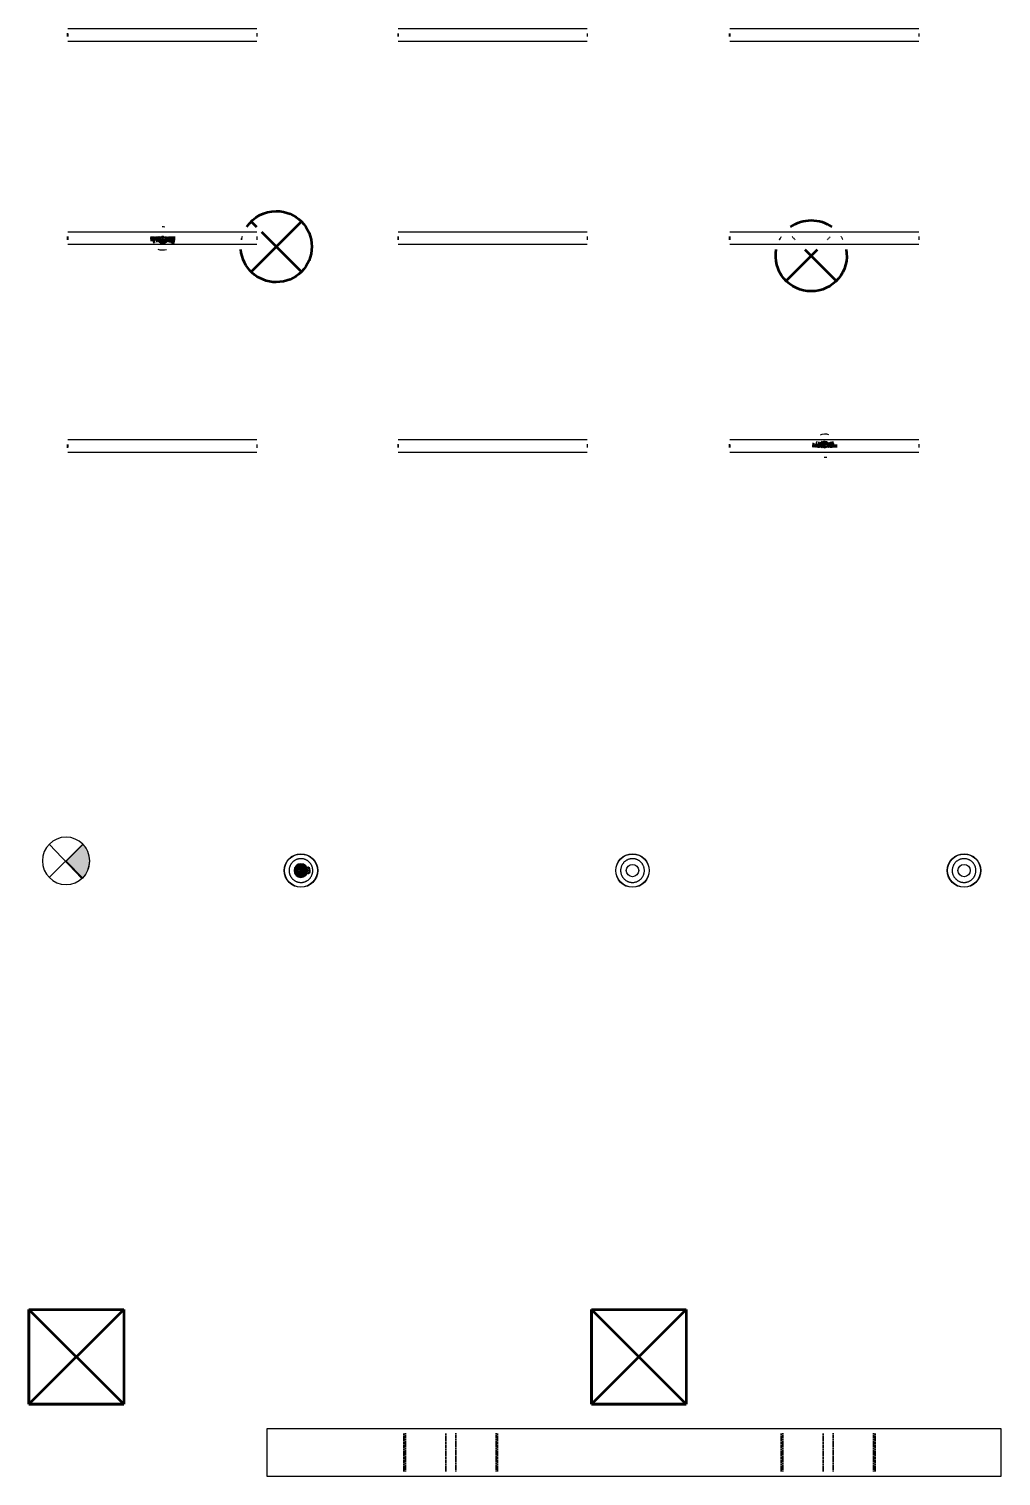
# Model space of a CAD drawing. Header units: inches. Extents: x 12491 to 15210, y -49 to 1476.
# Drawn here: x 14563.5 to 14809.8, y 272.3 to 639 of the extents above; entities that cross this region are included whole.
import ezdxf

# ---------------------------------------------------------------- set-up
doc = ezdxf.new("R2010")
doc.units = ezdxf.units.IN
doc.header["$MEASUREMENT"] = 0
doc.linetypes.add('Hidden 1_16_', pattern=[0.09375, 0.0625, -0.03125])
for name, color, linetype, lineweight in [('A-DETL-DEMO', 6, 'Hidden 1_16_', 30), ('A-DETL-GENF', 92, 'Continuous', 18), ('E-CABL-TRAY', 211, 'Continuous', 25), ('E-LITE-EQPM', 33, 'Continuous', 25), ('M-HVAC-CDFF', 50, 'Continuous', 50)]:
    doc.layers.add(name, color=color, linetype=linetype, lineweight=lineweight)

# ---------------------------------------------------------------- blocks, each defined once
blk = doc.blocks.new('Lighting-Fixture-Coronet-LS4-LED-ASM - LS4 LED ASM-2823417-3RD FLOOR RCP - NEW')
at = {"layer": 'E-LITE-EQPM'}
for p, q in [((-24, 0.42), (-24, -0.42)), ((-23.94, 1.53), (23.94, 1.53)), ((-23.94, -0.4), (-23.94, 0.4)), ((0.11, 0.21), (0.11, 0.25)), ((23.94, -0.4), (23.94, 0.4)), ((24, 0.42), (24, -0.42)), ((23.94, -1.53), (-23.94, -1.53))]:
    blk.add_line(p, q, dxfattribs=at)
for radius in [0.5, 0.335, 0.196, 0.0816]:
    blk.add_circle((0.11, 0.07), radius, dxfattribs=at)
for radius, start, end in [(3, 166.1538, 189.1736), (2.75, 166.1538, 190.0076), (2.5, 150, 191.416), (2.25, 150, 192.6845), (2, 163.6364, 193.8139), (1.75, 144, 196.6475), (1.5, 144, 199.4221), (1.33, 360, 201.1882), (1.15, 360, 205.3915), (3, 71.8303, 111.9137), (1, 360, 210.2713), (0.84, 360, 218.2905), (0.68, 360, 231.0082), (0.68, 313.9554, 360), (0.84, 322.7563, 360), (1, 329.7287, 360), (1.15, 334.3212, 360), (1.5, 360, 36), (1.33, 337.7478, 360), (1.75, 360, 36), (1.5, 340.5779, 360), (1.75, 343.3525, 360), (2, 360, 32.7273), (2, 345.6029, 360), (2.25, 360, 30), (2.5, 360, 30), (2.25, 347.3155, 360), (2.75, 360, 27.6923), (2.5, 348.584, 360), (3, 360, 27.6923), (2.75, 349.6929, 360), (3, 350.5518, 360), (3, 267.0089, 280.2931)]:
    blk.add_arc((0.11, 0.07), radius, start, end, dxfattribs=at)
blk = doc.blocks.new('Lighting-Fixture-Coronet-LS4-LED-ASM - LS4 LED ASM-3097274-3RD FLOOR RCP - NEW')
at = {"layer": 'E-LITE-EQPM'}
for p, q in [((-24, 0.42), (-24, -0.42)), ((-23.94, 1.53), (23.94, 1.53)), ((-23.94, -0.4), (-23.94, 0.4)), ((23.94, -0.4), (23.94, 0.4)), ((24, 0.42), (24, -0.42)), ((23.94, -1.53), (-23.94, -1.53))]:
    blk.add_line(p, q, dxfattribs=at)
blk = doc.blocks.new('Lighting-Fixture-Coronet-LS4-LED-ASM - LS4 LED ASM-3097275-3RD FLOOR RCP - NEW')
at = {"layer": 'E-LITE-EQPM'}
for p, q in [((-24, 0.42), (-24, -0.42)), ((-23.94, 1.53), (23.94, 1.53)), ((-23.94, -0.4), (-23.94, 0.4)), ((23.94, -0.4), (23.94, 0.4)), ((24, 0.42), (24, -0.42)), ((23.94, -1.53), (-23.94, -1.53))]:
    blk.add_line(p, q, dxfattribs=at)
blk = doc.blocks.new('Lighting-Fixture-Coronet-LS4-LED-ASM - LS4 LED ASM-3097190-3RD FLOOR RCP - NEW')
at = {"layer": 'E-LITE-EQPM'}
for p, q in [((-24, 0.42), (-24, -0.42)), ((-23.94, 1.53), (23.94, 1.53)), ((-23.94, -0.4), (-23.94, 0.4)), ((23.94, -0.4), (23.94, 0.4)), ((24, 0.42), (24, -0.42)), ((23.94, -1.53), (-23.94, -1.53)), ((0.11, -0.21), (0.11, -0.25))]:
    blk.add_line(p, q, dxfattribs=at)
for radius in [0.5, 0.335, 0.196, 0.0816]:
    blk.add_circle((0.11, -0.07), radius, dxfattribs=at)
for radius, start, end in [(3, 170.8264, 193.8462), (2.75, 169.9924, 193.8462), (2.5, 168.584, 187.9402), (2.25, 167.3155, 210), (2, 166.1861, 196.3636), (1.75, 163.3525, 216), (1.5, 160.5779, 216), (1.33, 158.8118, 240), (1.15, 154.6085, 0), (1, 149.7287, 0), (0.84, 141.7095, 0), (0.68, 128.9918, 0), (3, 79.7069, 92.9911), (0.68, 0, 46.0446), (0.84, 0, 37.2437), (1, 0, 30.2713), (1.15, 0, 25.6788), (1.33, 0, 22.2522), (1.5, 0, 19.4221), (1.75, 0, 16.6475), (2, 0, 14.3971), (2.25, 0, 12.6845), (2.5, 0, 11.416), (2.75, 0, 10.3071), (3, 0, 9.4482), (3, 248.0863, 288.1697), (1.33, 320, 0), (1.5, 324, 0), (1.75, 324, 0), (2, 327.2727, 0), (2.25, 330, 0), (2.5, 352.0598, 0), (2.75, 352.8311, 0), (3, 353.4285, 0)]:
    blk.add_arc((0.11, -0.07), radius, start, end, dxfattribs=at)
blk = doc.blocks.new('KREON Holon 80 - KREON Holon 80 - Surface Mounted-2838211-3RD FLOOR RCP - NEW')
at = {"layer": 'E-LITE-EQPM', "flags": 128}
for points in [[(14.62, 0), (14.62, 0.12), (14.63, 0.24), (14.64, 0.36), (14.66, 0.48), (14.68, 0.6), (14.71, 0.71), (14.74, 0.83), (14.77, 0.95), (14.81, 1.06), (14.86, 1.17), (14.91, 1.28), (14.96, 1.39), (15.02, 1.49), (15.08, 1.6), (15.14, 1.7), (15.21, 1.8), (15.29, 1.89), (15.37, 1.98), (15.45, 2.07), (15.53, 2.16), (15.62, 2.24), (15.71, 2.32), (15.8, 2.39), (15.9, 2.46), (16, 2.53), (16.1, 2.59), (16.21, 2.65), (16.32, 2.71), (16.43, 2.76), (16.54, 2.8), (16.65, 2.84), (16.76, 2.88), (16.88, 2.91), (17, 2.94), (17.12, 2.96), (17.23, 2.98), (17.35, 3), (17.47, 3), (17.59, 3.01), (17.71, 3.01), (17.83, 3), (17.95, 2.99), (18.07, 2.97), (18.19, 2.95), (18.31, 2.93), (18.43, 2.9), (18.54, 2.87), (18.66, 2.83), (18.77, 2.78), (18.88, 2.74), (18.99, 2.68), (19.09, 2.63), (19.2, 2.57), (19.3, 2.5), (19.4, 2.43), (19.49, 2.36), (19.59, 2.28), (19.68, 2.2), (19.76, 2.12), (19.84, 2.03), (19.92, 1.94), (20, 1.85), (20.07, 1.75), (20.14, 1.65), (20.2, 1.55), (20.26, 1.45), (20.32, 1.34), (20.37, 1.23), (20.42, 1.12), (20.46, 1.01), (20.5, 0.89), (20.53, 0.78), (20.56, 0.66), (20.59, 0.54), (20.6, 0.42), (20.62, 0.31), (20.63, 0.19), (20.63, 0.06), (20.63, 0)], [(20.63, 0), (20.63, -0.12), (20.63, -0.24), (20.61, -0.36), (20.6, -0.48), (20.57, -0.6), (20.55, -0.71), (20.52, -0.83), (20.48, -0.95), (20.44, -1.06), (20.4, -1.17), (20.35, -1.28), (20.29, -1.39), (20.24, -1.49), (20.18, -1.6), (20.11, -1.7), (20.04, -1.8), (19.97, -1.89), (19.89, -1.98), (19.81, -2.07), (19.72, -2.16), (19.63, -2.24), (19.54, -2.32), (19.45, -2.39), (19.35, -2.46), (19.25, -2.53), (19.15, -2.59), (19.04, -2.65), (18.94, -2.71), (18.83, -2.76), (18.72, -2.8), (18.6, -2.84), (18.49, -2.88), (18.37, -2.91), (18.26, -2.94), (18.14, -2.96), (18.02, -2.98), (17.9, -3), (17.78, -3), (17.66, -3.01), (17.54, -3.01), (17.42, -3), (17.3, -2.99), (17.18, -2.97), (17.06, -2.95), (16.94, -2.93), (16.83, -2.9), (16.71, -2.87), (16.6, -2.83), (16.49, -2.78), (16.38, -2.74), (16.27, -2.68), (16.16, -2.63), (16.06, -2.57), (15.96, -2.5), (15.86, -2.43), (15.76, -2.36), (15.67, -2.28), (15.58, -2.2), (15.49, -2.12), (15.41, -2.03), (15.33, -1.94), (15.25, -1.85), (15.18, -1.75), (15.11, -1.65), (15.05, -1.55), (14.99, -1.45), (14.93, -1.34), (14.88, -1.23), (14.84, -1.12), (14.79, -1.01), (14.75, -0.89), (14.72, -0.78), (14.69, -0.66), (14.67, -0.54), (14.65, -0.42), (14.63, -0.31), (14.62, -0.19), (14.62, -0.06), (14.62, 0)]]:
    blk.add_lwpolyline(points, dxfattribs=at)
at = {"layer": 'E-LITE-EQPM'}
for radius, start, end in [(4.25, 0, 180), (4.19, 0, 180), (1.57, 0, 180), (4.25, 180, 0), (4.19, 180, 0), (1.57, 180, 0)]:
    blk.add_arc((17.63, 0), radius, start, end, dxfattribs=at)
blk = doc.blocks.new('KREON Holon 80 - KREON Holon 80 - Surface Mounted-V64-3RD FLOOR RCP - NEW')
at = {"layer": 'E-LITE-EQPM'}
blk.add_line((17.62, 0.14), (17.62, 0.18), dxfattribs=at)
at = {"layer": 'E-LITE-EQPM', "flags": 128}
for points in [[(14.62, 0), (14.62, 0.12), (14.63, 0.24), (14.64, 0.36), (14.66, 0.48), (14.68, 0.6), (14.71, 0.71), (14.74, 0.83), (14.77, 0.95), (14.81, 1.06), (14.86, 1.17), (14.91, 1.28), (14.96, 1.39), (15.02, 1.49), (15.08, 1.6), (15.14, 1.7), (15.21, 1.8), (15.29, 1.89), (15.37, 1.98), (15.45, 2.07), (15.53, 2.16), (15.62, 2.24), (15.71, 2.32), (15.8, 2.39), (15.9, 2.46), (16, 2.53), (16.1, 2.59), (16.21, 2.65), (16.32, 2.71), (16.43, 2.76), (16.54, 2.8), (16.65, 2.84), (16.76, 2.88), (16.88, 2.91), (17, 2.94), (17.12, 2.96), (17.23, 2.98), (17.35, 3), (17.47, 3), (17.59, 3.01), (17.71, 3.01), (17.83, 3), (17.95, 2.99), (18.07, 2.97), (18.19, 2.95), (18.31, 2.93), (18.43, 2.9), (18.54, 2.87), (18.66, 2.83), (18.77, 2.78), (18.88, 2.74), (18.99, 2.68), (19.09, 2.63), (19.2, 2.57), (19.3, 2.5), (19.4, 2.43), (19.49, 2.36), (19.59, 2.28), (19.68, 2.2), (19.76, 2.12), (19.84, 2.03), (19.92, 1.94), (20, 1.85), (20.07, 1.75), (20.14, 1.65), (20.2, 1.55), (20.26, 1.45), (20.32, 1.34), (20.37, 1.23), (20.42, 1.12), (20.46, 1.01), (20.5, 0.89), (20.53, 0.78), (20.56, 0.66), (20.59, 0.54), (20.6, 0.42), (20.62, 0.31), (20.63, 0.19), (20.63, 0.06), (20.63, 0)], [(20.63, 0), (20.63, -0.12), (20.63, -0.24), (20.61, -0.36), (20.6, -0.48), (20.57, -0.6), (20.55, -0.71), (20.52, -0.83), (20.48, -0.95), (20.44, -1.06), (20.4, -1.17), (20.35, -1.28), (20.29, -1.39), (20.24, -1.49), (20.18, -1.6), (20.11, -1.7), (20.04, -1.8), (19.97, -1.89), (19.89, -1.98), (19.81, -2.07), (19.72, -2.16), (19.63, -2.24), (19.54, -2.32), (19.45, -2.39), (19.35, -2.46), (19.25, -2.53), (19.15, -2.59), (19.04, -2.65), (18.94, -2.71), (18.83, -2.76), (18.72, -2.8), (18.6, -2.84), (18.49, -2.88), (18.37, -2.91), (18.26, -2.94), (18.14, -2.96), (18.02, -2.98), (17.9, -3), (17.78, -3), (17.66, -3.01), (17.54, -3.01), (17.42, -3), (17.3, -2.99), (17.18, -2.97), (17.06, -2.95), (16.94, -2.93), (16.83, -2.9), (16.71, -2.87), (16.6, -2.83), (16.49, -2.78), (16.38, -2.74), (16.27, -2.68), (16.16, -2.63), (16.06, -2.57), (15.96, -2.5), (15.86, -2.43), (15.76, -2.36), (15.67, -2.28), (15.58, -2.2), (15.49, -2.12), (15.41, -2.03), (15.33, -1.94), (15.25, -1.85), (15.18, -1.75), (15.11, -1.65), (15.05, -1.55), (14.99, -1.45), (14.93, -1.34), (14.88, -1.23), (14.84, -1.12), (14.79, -1.01), (14.75, -0.89), (14.72, -0.78), (14.69, -0.66), (14.67, -0.54), (14.65, -0.42), (14.63, -0.31), (14.62, -0.19), (14.62, -0.06), (14.62, 0)]]:
    blk.add_lwpolyline(points, dxfattribs=at)
at = {"layer": 'E-LITE-EQPM'}
for radius in [1.75, 1.5, 1.33, 1.15, 1, 0.84, 0.68, 0.5, 0.335, 0.196, 0.0816]:
    blk.add_circle((17.62, 0), radius, dxfattribs=at)
for centre, radius, start, end in [((17.63, 0), 4.25, 0, 180), ((17.63, 0), 4.19, 0, 180), ((17.63, 0), 1.57, 0, 180), ((17.62, 0), 2, 57.8347, 118.6211), ((17.62, 0), 2.25, 68.2308, 110.5924), ((17.63, 0), 4.25, 180, 0), ((17.63, 0), 4.19, 180, 0), ((17.63, 0), 1.57, 180, 0)]:
    blk.add_arc(centre, radius, start, end, dxfattribs=at)
blk = doc.blocks.new('Supply Diffuser _OMNI_ - 8_ RD INLET _24x24_-2909084-3RD FLOOR RCP - NEW')
at = {"layer": 'M-HVAC-CDFF'}
for p, q in [((12, 12), (-12, 12)), ((-12, 12), (-12, -12)), ((12, 12), (-12, -12)), ((-12, 12), (12, -12)), ((-12, 12), (-12, -12)), ((-12, 12), (12, 12)), ((12, -12), (12, 12)), ((12, 12), (12, -12)), ((-12, -12), (12, -12)), ((-12, -12), (12, -12))]:
    blk.add_line(p, q, dxfattribs=at)
blk = doc.blocks.new('Exit Sign - _GPI_ - Exit Sign-3067575-3RD FLOOR RCP - NEW')
at = {"layer": 'E-LITE-EQPM', "linetype": 'Hidden 1_16_', "lineweight": 30}
blk.add_hatch(color=256, dxfattribs=at).paths.add_polyline_path([(0.11, -5.99), (-1.45, -5.78), (-2.89, -5.18), (-4.13, -4.23), (0.11, 0.01), (4.35, -4.23), (3.11, -5.19), (1.66, -5.78), (0.11, -5.99)], flags=0)
at = {"layer": 'A-DETL-GENF'}
for p, q in [((0.11, 0.01), (-4.13, -4.23)), ((4.35, -4.23), (0.11, 0.01))]:
    blk.add_line(p, q, dxfattribs=at)
blk.add_arc((0.11, 0.01), 6, 224.9416, 314.9416, dxfattribs=at)
at = {"layer": 'E-LITE-EQPM'}
for p, q in [((4.23, 4.25), (-4.25, -4.23)), ((-4.23, 4.25), (4.47, -4))]:
    blk.add_line(p, q, dxfattribs=at)
blk.add_circle((0, 0), 6, dxfattribs=at)
blk = doc.blocks.new('Supply Diffuser _OMNI_ - 8_ RD INLET _24x24_-V80-3RD FLOOR RCP - NEW')
at = {"layer": 'M-HVAC-CDFF'}
for p, q in [((12, 12), (-12, 12)), ((-12, 12), (-12, -12)), ((12, 12), (-12, -12)), ((-12, 12), (12, -12)), ((-12, 12), (-12, -12)), ((-12, 12), (12, 12)), ((12, -12), (12, 12)), ((12, 12), (12, -12)), ((-12, -12), (12, -12)), ((-12, -12), (12, -12))]:
    blk.add_line(p, q, dxfattribs=at)
blk = doc.blocks.new('Lighting-Troffer-Cooper-Metalux-Encounter-22EN-24EN-LD2 - See Type Catalog-V89-3RD FLOOR RCP - NEW')
at = {"layer": 'A-DETL-DEMO'}
for p, q in [((-11.87, 5.22), (-11.87, -4.53)), ((-11.47, -4.53), (-11.47, 5.22)), ((-1.25, 5.22), (-1.25, -4.53)), ((1.25, -4.53), (1.25, 5.22)), ((11.47, -4.53), (11.47, 5.22)), ((11.88, 5.22), (11.88, -4.53))]:
    blk.add_line(p, q, dxfattribs=at)
blk = doc.blocks.new('Lighting-Troffer-Cooper-Metalux-Encounter-22EN-24EN-LD2 - See Type Catalog-V90-3RD FLOOR RCP - NEW')
at = {"layer": 'A-DETL-DEMO'}
for p, q in [((-11.87, 5.22), (-11.87, -4.53)), ((-11.47, -4.53), (-11.47, 5.22)), ((-1.25, 5.22), (-1.25, -4.53)), ((1.25, -4.53), (1.25, 5.22)), ((11.47, -4.53), (11.47, 5.22)), ((11.88, 5.22), (11.88, -4.53))]:
    blk.add_line(p, q, dxfattribs=at)
blk = doc.blocks.new('Round Diffuser _R-OMNI_ - R-OMNI-08-V81-3RD FLOOR RCP - NEW')
at = {"layer": 'A-DETL-DEMO'}
blk.add_arc((0, 0), 9, 101.1247, 106.4843, dxfattribs=at)
at = {"layer": 'M-HVAC-CDFF'}
for p, q in [((6.36, 6.36), (-6.36, -6.36)), ((-6.36, 6.36), (-4.98, 4.98)), ((-3.74, 3.74), (6.36, -6.36))]:
    blk.add_line(p, q, dxfattribs=at)
for start, end in [(123.8129, 180), (360, 85.4568), (180, 360)]:
    blk.add_arc((0, 0), 9, start, end, dxfattribs=at)
blk = doc.blocks.new('Round Diffuser _R-OMNI_ - R-OMNI-08-V82-3RD FLOOR RCP - NEW')
at = {"layer": 'A-DETL-DEMO'}
for p, q in [((-4.85, 4.85), (-4.04, 4.04)), ((-4.04, -4.04), (-4.85, -4.85))]:
    blk.add_line(p, q, dxfattribs=at)
for start, end in [(116.7561, 122.8327), (237.1673, 243.2439)]:
    blk.add_arc((0, 0), 9, start, end, dxfattribs=at)
at = {"layer": 'M-HVAC-CDFF'}
for p, q in [((6.36, 6.36), (-1.6, -1.6)), ((-1.6, 1.6), (6.36, -6.36))]:
    blk.add_line(p, q, dxfattribs=at)
for start, end in [(360, 100.2895), (144.4714, 180), (180, 215.5286), (259.7105, 360)]:
    blk.add_arc((0, 0), 9, start, end, dxfattribs=at)

msp = doc.modelspace()

# ---------------------------------------------------------------- linework, layer by layer
at = {"layer": 'E-CABL-TRAY'}
for p, q in [((14623.75, 284.3), (14623.75, 272.3)), ((14809.75, 284.3), (14623.75, 284.3)), ((14809.75, 272.3), (14809.75, 284.3)), ((14623.75, 272.3), (14809.75, 272.3))]:
    msp.add_line(p, q, dxfattribs=at)

# ---------------------------------------------------------------- block references
at = {"layer": 'E-LITE-EQPM', "extrusion": (0, 0, -1)}
for name, p, rotation in [('Lighting-Fixture-Coronet-LS4-LED-ASM - LS4 LED ASM-3097274-3RD FLOOR RCP - NEW', (-14597.26, 637.47), 180), ('Lighting-Fixture-Coronet-LS4-LED-ASM - LS4 LED ASM-3097274-3RD FLOOR RCP - NEW', (-14680.98, 637.46), 180), ('Lighting-Fixture-Coronet-LS4-LED-ASM - LS4 LED ASM-3097274-3RD FLOOR RCP - NEW', (-14764.98, 637.46), 180), ('Lighting-Fixture-Coronet-LS4-LED-ASM - LS4 LED ASM-2823417-3RD FLOOR RCP - NEW', (-14597.26, 585.97), 180), ('Lighting-Fixture-Coronet-LS4-LED-ASM - LS4 LED ASM-3097274-3RD FLOOR RCP - NEW', (-14680.98, 585.97), 180), ('Lighting-Fixture-Coronet-LS4-LED-ASM - LS4 LED ASM-3097274-3RD FLOOR RCP - NEW', (-14764.98, 585.97), 180), ('Lighting-Fixture-Coronet-LS4-LED-ASM - LS4 LED ASM-3097190-3RD FLOOR RCP - NEW', (-14764.98, 533.32), 180), ('Lighting-Fixture-Coronet-LS4-LED-ASM - LS4 LED ASM-3097275-3RD FLOOR RCP - NEW', (-14597.26, 533.31), 180), ('Lighting-Fixture-Coronet-LS4-LED-ASM - LS4 LED ASM-3097275-3RD FLOOR RCP - NEW', (-14680.98, 533.32), 180), ('Exit Sign - _GPI_ - Exit Sign-3067575-3RD FLOOR RCP - NEW', (-14572.88, 428.19), 270.0000000000064), ('KREON Holon 80 - KREON Holon 80 - Surface Mounted-V64-3RD FLOOR RCP - NEW', (-14632.38, 408.1), 90), ('KREON Holon 80 - KREON Holon 80 - Surface Mounted-2838211-3RD FLOOR RCP - NEW', (-14716.38, 408.1), 90), ('KREON Holon 80 - KREON Holon 80 - Surface Mounted-2838211-3RD FLOOR RCP - NEW', (-14800.38, 408.1), 90)]:
    msp.add_blockref(name, p, dxfattribs=dict(at, rotation=rotation))
at = {"layer": 'E-LITE-EQPM', "linetype": 'Hidden 1_16_', "lineweight": 30, "extrusion": (0, 0, -1), "rotation": 180}
for name, p in [('Lighting-Troffer-Cooper-Metalux-Encounter-22EN-24EN-LD2 - See Type Catalog-V89-3RD FLOOR RCP - NEW', (-14670.34, 278.64)), ('Lighting-Troffer-Cooper-Metalux-Encounter-22EN-24EN-LD2 - See Type Catalog-V90-3RD FLOOR RCP - NEW', (-14765.94, 278.64))]:
    msp.add_blockref(name, p, dxfattribs=at)
at = {"layer": 'M-HVAC-CDFF', "linetype": 'Hidden 1_16_', "lineweight": 30, "extrusion": (0, 0, -1), "rotation": 270.0000000000008}
for name, p in [('Round Diffuser _R-OMNI_ - R-OMNI-08-V81-3RD FLOOR RCP - NEW', (-14626.13, 583.83)), ('Round Diffuser _R-OMNI_ - R-OMNI-08-V82-3RD FLOOR RCP - NEW', (-14761.66, 581.52))]:
    msp.add_blockref(name, p, dxfattribs=at)
at = {"layer": 'M-HVAC-CDFF', "extrusion": (0, 0, -1), "rotation": 270.0000000000005}
for name, p in [('Supply Diffuser _OMNI_ - 8_ RD INLET _24x24_-2909084-3RD FLOOR RCP - NEW', (-14575.47, 302.48)), ('Supply Diffuser _OMNI_ - 8_ RD INLET _24x24_-V80-3RD FLOOR RCP - NEW', (-14718.01, 302.48))]:
    msp.add_blockref(name, p, dxfattribs=at)

doc.saveas('drawing.dxf')
